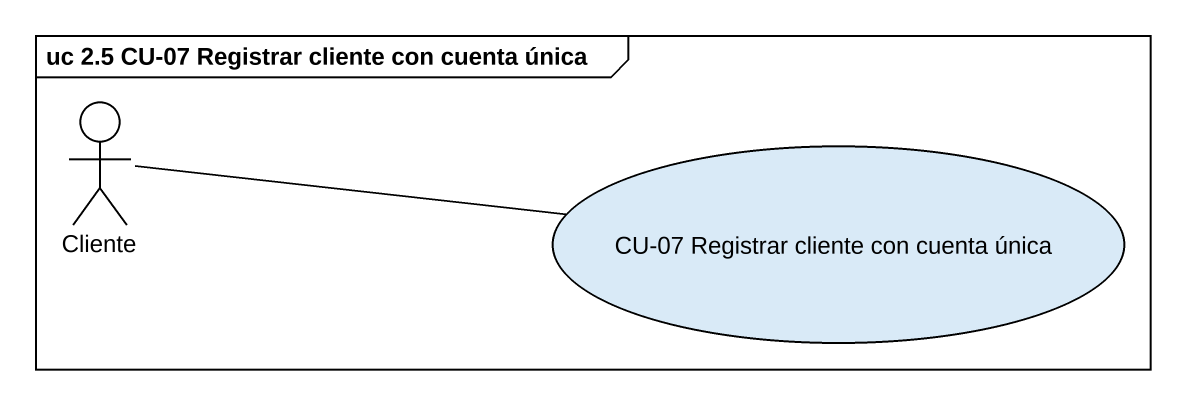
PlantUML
@startuml
mainframe uc 2.5 CU-07 Registrar cliente con cuenta única
actor Cliente
usecase "CU-07 Registrar cliente con cuenta única" as CU_07_Registrar_cliente_con
Cliente -right- CU_07_Registrar_cliente_con
@enduml
